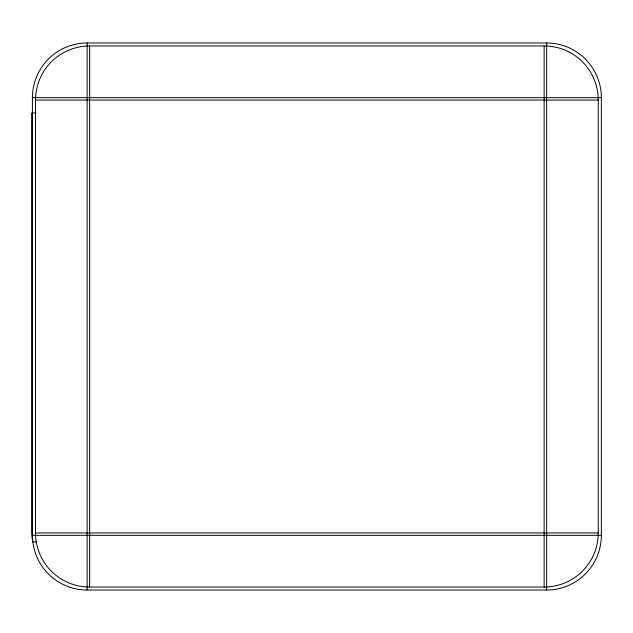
<?xml version="1.0" encoding="UTF-8"?>
<svg xmlns="http://www.w3.org/2000/svg" width="633" height="633" viewBox="0 0 633 633"><rect width="100%" height="100%" fill="white"/><g stroke="black" fill="none" stroke-linecap="round" stroke-linejoin="round"><path stroke-width="0.95" d="M87.132 42.981L546.643 42.981A54.707 54.707 0 0 1 601.35 97.68L601.35 535.32A54.707 54.707 0 0 1 546.643 590.019L87.132 590.019A54.707 54.707 0 0 1 32.425 535.32L32.425 97.68A54.707 54.707 0 0 1 87.132 42.981L87.132 590.019M89.633 45.956L544.143 45.956A54.106 54.106 0 0 1 598.248 100.069L598.248 532.931A54.106 54.106 0 0 1 544.143 587.044L89.633 587.044A54.106 54.106 0 0 1 35.519 532.931L35.519 100.069A54.106 54.106 0 0 1 89.633 45.956L89.633 587.044M32.425 97.68L601.35 97.68M35.519 100.069L598.248 100.069M35.986 112.975L31.65 112.975L31.65 531.182A49.319 49.319 0 0 0 32.829 541.903L36.208 541.903M35.519 532.931L598.248 532.931M32.425 535.32L601.35 535.32M546.643 42.981L546.643 590.019M544.143 45.956L544.143 587.044"/></g></svg>
